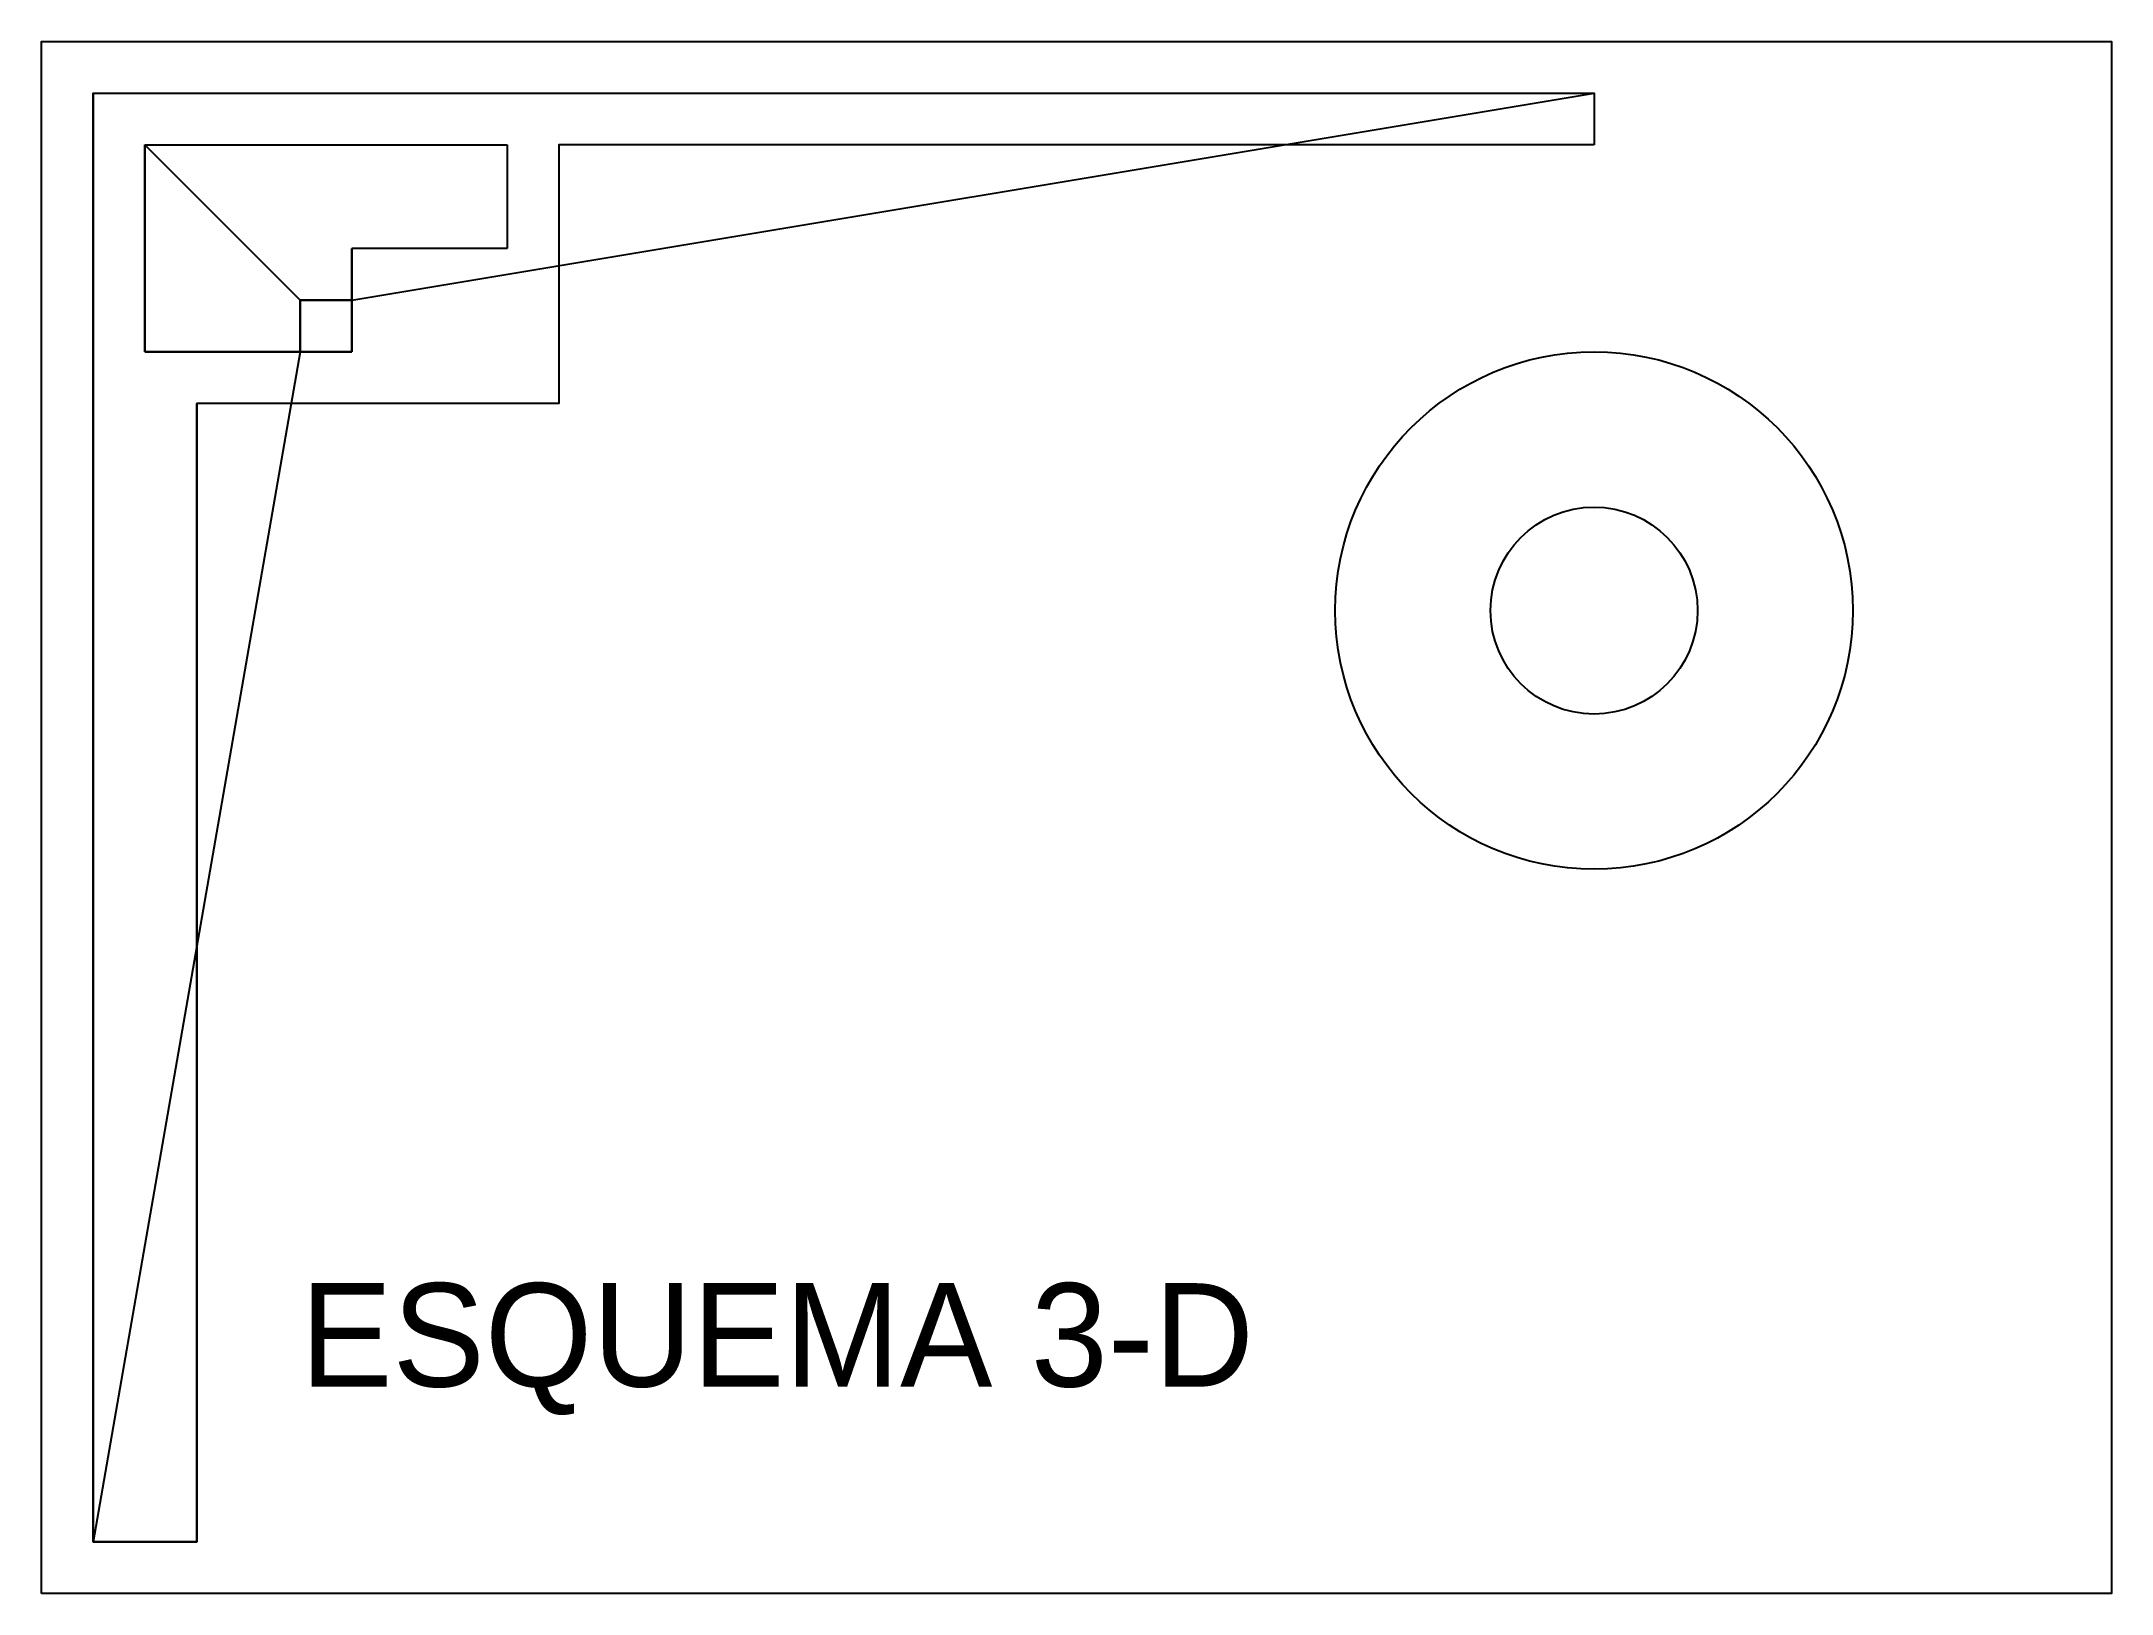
# Model space of a CAD drawing. Header units: millimetres. Extents: x 0 to 40, y 0 to 30.
import ezdxf

# ---------------------------------------------------------------- set-up
doc = ezdxf.new("R2010")
doc.units = ezdxf.units.MM
doc.linetypes.add('DASHED', pattern=[19.05, 12.7, -6.35])
for name, color, linetype in [('VOLUMEN 1', 7, 'Continuous'), ('VOLUMEN 2', 1, 'Continuous'), ('VOLUMEN 3', 5, 'DASHED')]:
    doc.layers.add(name, color=color, linetype=linetype)

msp = doc.modelspace()

# ---------------------------------------------------------------- linework, layer by layer
msp.add_3dface([(0, 0), (0, 30), (40, 30), (40, 0)])
at = {"layer": 'VOLUMEN 1'}
for p, q in [((6, 25, 20), (30, 29, 5)), ((5, 25, 20), (2, 28, 10)), ((5, 24, 20), (1, 1, 5))]:
    msp.add_line(p, q, dxfattribs=at)
msp.add_lwpolyline([(30, 28), (10, 28), (10, 23), (3, 23), (3, 1), (1, 1), (1, 29), (30, 29)], close=True, dxfattribs=at)
msp.add_circle((30, 19), 5, dxfattribs=at)
for points, invisible_edges in [([(1, 1, 5), (3, 1, 5), (3, 23, 5), (1, 29, 5)], 4), ([(10, 23, 5), (3, 23, 5), (1, 29, 5), (10, 28, 5)], 6), ([(30, 29, 5), (30, 28, 5), (10, 28, 5), (1, 29, 5)], 4)]:
    msp.add_3dface(points, dxfattribs=dict(at, invisible_edges=invisible_edges))
at = {"layer": 'VOLUMEN 2'}
for p, q in [((2, 28, 5), (9, 28, 5)), ((2, 24, 5), (2, 28, 5)), ((9, 28, 5), (9, 26, 5)), ((9, 26, 5), (6, 26, 5)), ((6, 26, 5), (6, 24, 5)), ((6, 24, 5), (2, 24, 5))]:
    msp.add_line(p, q, dxfattribs=at)
msp.add_circle((30, 19, 2.5), 2, dxfattribs=at)
for points, invisible_edges in [([(2, 24, 10), (6, 24, 10), (6, 26, 10), (2, 28, 10)], 4), ([(6, 26, 10), (2, 28, 10), (9, 28, 10), (9, 26, 10)], 1), ([(9, 28, 10), (9, 26, 10), (6, 26, 10), (2, 28, 10)], 4)]:
    msp.add_3dface(points, dxfattribs=dict(at, invisible_edges=invisible_edges))
at = {"layer": 'VOLUMEN 3'}
for p, q in [((5, 24, 10), (5, 25, 10)), ((5, 25, 10), (6, 25, 10)), ((6, 25, 10), (6, 24, 10)), ((6, 24, 10), (5, 24, 10))]:
    msp.add_line(p, q, dxfattribs=at)
msp.add_3dface([(5, 24, 20), (6, 24, 20), (6, 25, 20), (5, 25, 20)], dxfattribs=at)

# ---------------------------------------------------------------- texts
at = {"layer": 'VOLUMEN 1'}
msp.add_text('ESQUEMA 3-D', height=2, dxfattribs=at).set_placement((5, 4, 5))

doc.saveas('drawing.dxf')
